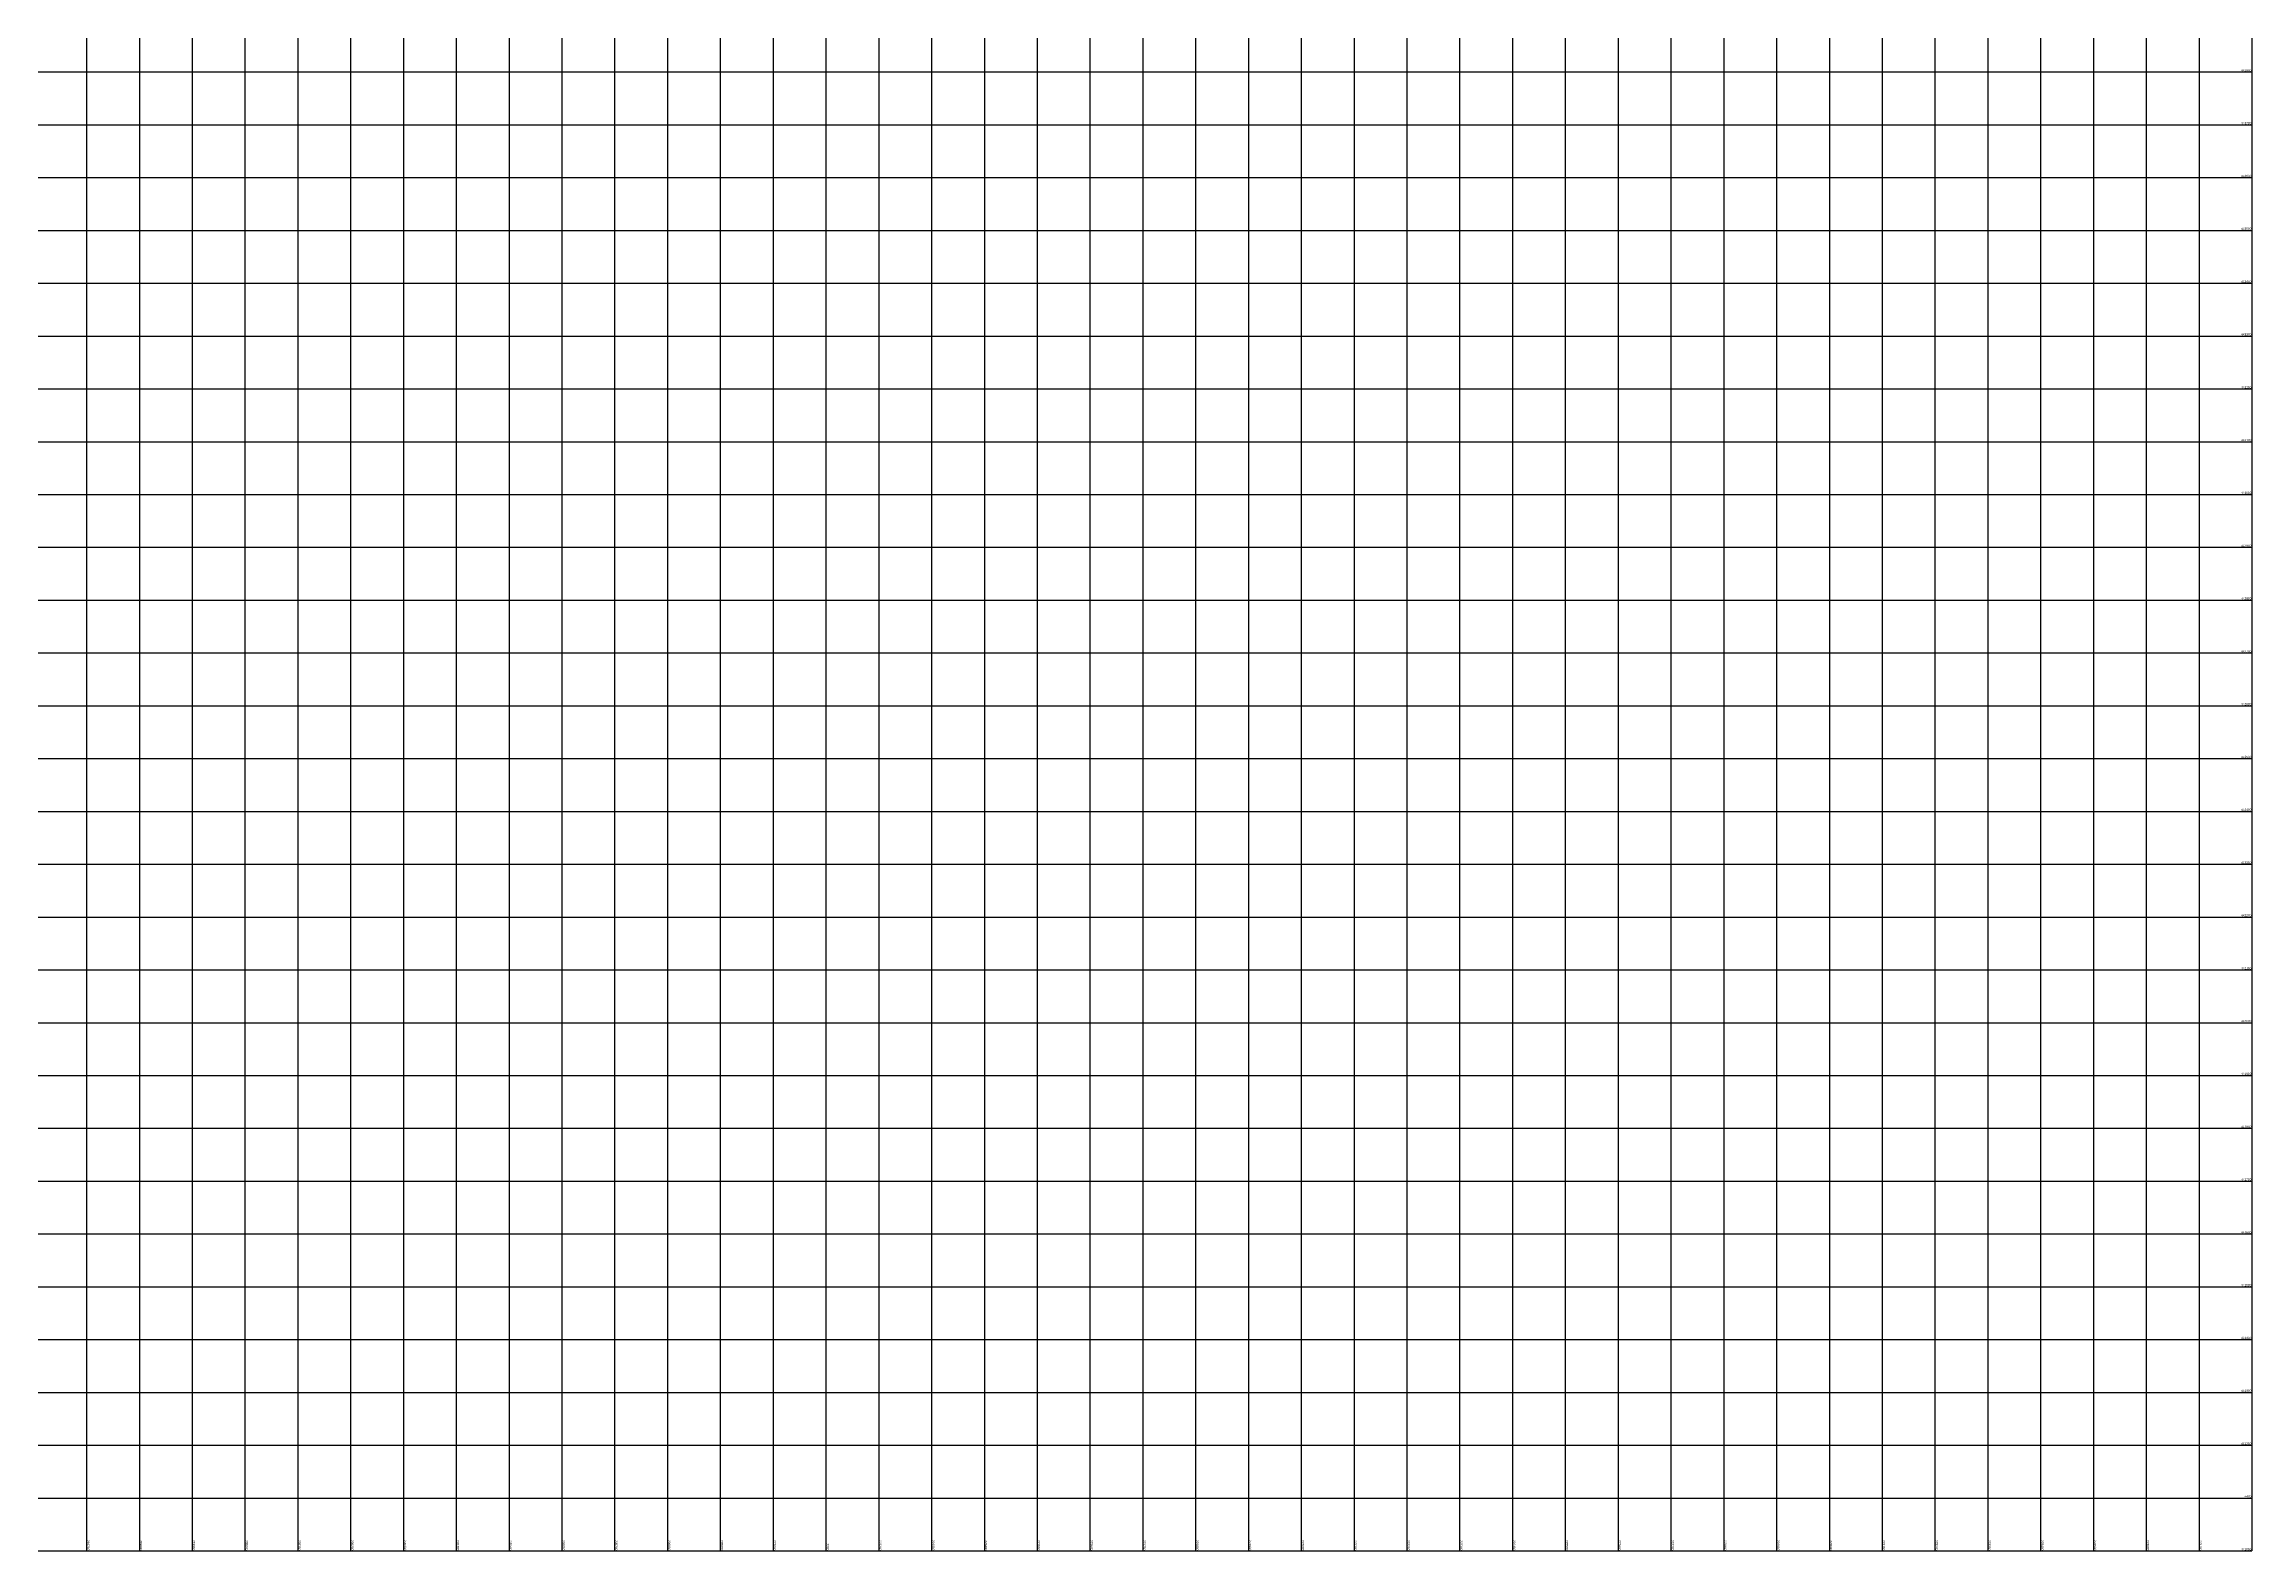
# Model space of a CAD drawing. Header units: millimetres. Extents: x -220040 to 227808, y -12027 to 459223.
# Drawn here: x 219620 to 223800, y 441000 to 443853 of the extents above; entities that cross this region are included whole.
import ezdxf
from ezdxf.enums import TextEntityAlignment as Align

# ---------------------------------------------------------------- set-up
doc = ezdxf.new("R2010")
doc.units = ezdxf.units.MM
doc.layers.add('CV-GRID-LINE', color=252, linetype='Continuous')
doc.styles.get("Standard").update_dxf_attribs({"font": 'Dotum.TTF'})

msp = doc.modelspace()

# ---------------------------------------------------------------- linework, layer by layer
at = {"layer": 'CV-GRID-LINE'}
for p, q in [((219700, 452500), (219700, 441000)), ((219800, 452500), (219800, 441000)), ((219900, 452500), (219900, 441000)), ((220000, 452500), (220000, 441000)), ((220100, 452500), (220100, 441000)), ((220200, 452500), (220200, 441000)), ((220300, 452500), (220300, 441000)), ((220400, 452500), (220400, 441000)), ((220500, 452500), (220500, 441000)), ((220600, 452500), (220600, 441000)), ((220700, 452500), (220700, 441000)), ((220800, 452500), (220800, 441000)), ((220900, 452500), (220900, 441000)), ((221000, 452500), (221000, 441000)), ((221100, 452500), (221100, 441000)), ((221200, 452500), (221200, 441000)), ((221300, 452500), (221300, 441000)), ((221400, 452500), (221400, 441000)), ((221500, 452500), (221500, 441000)), ((221600, 452500), (221600, 441000)), ((221700, 452500), (221700, 441000)), ((221800, 452500), (221800, 441000)), ((221900, 452500), (221900, 441000)), ((222000, 452500), (222000, 441000)), ((222100, 452500), (222100, 441000)), ((222200, 452500), (222200, 441000)), ((222300, 452500), (222300, 441000)), ((222400, 452500), (222400, 441000)), ((222500, 452500), (222500, 441000)), ((222600, 452500), (222600, 441000)), ((222700, 452500), (222700, 441000)), ((222800, 452500), (222800, 441000)), ((222900, 452500), (222900, 441000)), ((223000, 452500), (223000, 441000)), ((223100, 452500), (223100, 441000)), ((223200, 452500), (223200, 441000)), ((223300, 452500), (223300, 441000)), ((223400, 452500), (223400, 441000)), ((223500, 452500), (223500, 441000)), ((223600, 452500), (223600, 441000)), ((223700, 452500), (223700, 441000)), ((223800, 452500), (223800, 441000)), ((216200, 443800), (223800, 443800)), ((216200, 443700), (223800, 443700)), ((216200, 443600), (223800, 443600)), ((216200, 443500), (223800, 443500)), ((216200, 443400), (223800, 443400)), ((216200, 443300), (223800, 443300)), ((216200, 443200), (223800, 443200)), ((216200, 443100), (223800, 443100)), ((216200, 443000), (223800, 443000)), ((216200, 442900), (223800, 442900)), ((216200, 442800), (223800, 442800)), ((216200, 442700), (223800, 442700)), ((216200, 442600), (223800, 442600)), ((216200, 442500), (223800, 442500)), ((216200, 442400), (223800, 442400)), ((216200, 442300), (223800, 442300)), ((216200, 442200), (223800, 442200)), ((216200, 442100), (223800, 442100)), ((216200, 442000), (223800, 442000)), ((216200, 441900), (223800, 441900)), ((216200, 441800), (223800, 441800)), ((216200, 441700), (223800, 441700)), ((216200, 441600), (223800, 441600)), ((216200, 441500), (223800, 441500)), ((216200, 441400), (223800, 441400)), ((216200, 441300), (223800, 441300)), ((216200, 441200), (223800, 441200)), ((216200, 441100), (223800, 441100)), ((216200, 441000), (223800, 441000))]:
    msp.add_line(p, q, dxfattribs=at)

# ---------------------------------------------------------------- texts
for s, p in [('443800', (223799, 443801)), ('443700', (223799, 443701)), ('443600', (223799, 443601)), ('443500', (223799, 443501)), ('443400', (223799, 443401)), ('443300', (223799, 443301)), ('443200', (223799, 443201)), ('443100', (223799, 443101)), ('443000', (223799, 443001)), ('442900', (223799, 442901)), ('442800', (223799, 442801)), ('442700', (223799, 442701)), ('442600', (223799, 442601)), ('442500', (223799, 442501)), ('442400', (223799, 442401)), ('442300', (223799, 442301)), ('442200', (223799, 442201)), ('442100', (223799, 442101)), ('442000', (223799, 442001)), ('441900', (223799, 441901)), ('441800', (223799, 441801)), ('441700', (223799, 441701)), ('441600', (223799, 441601)), ('441500', (223799, 441501)), ('441400', (223799, 441401)), ('441300', (223799, 441301)), ('441200', (223799, 441201)), ('4400', (223799, 441101)), ('441000', (223799, 441001))]:
    msp.add_text(s, height=4.2, dxfattribs=at).set_placement(p, align=Align.RIGHT)
for s, p in [('219700', (219701, 441001)), ('219800', (219801, 441001)), ('219900', (219901, 441001)), ('220000', (220001, 441001)), ('220100', (220101, 441001)), ('220200', (220201, 441001)), ('220300', (220301, 441001)), ('220400', (220401, 441001)), ('220500', (220501, 441001)), ('220600', (220601, 441001)), ('220700', (220701, 441001)), ('220800', (220801, 441001)), ('220900', (220901, 441001)), ('221000', (221001, 441001)), ('221200', (221201, 441001)), ('221300', (221301, 441001)), ('221400', (221401, 441001)), ('221500', (221501, 441001)), ('221600', (221601, 441001)), ('221700', (221701, 441001)), ('221800', (221801, 441001)), ('221900', (221901, 441001)), ('222000', (222001, 441001)), ('222100', (222101, 441001)), ('222200', (222201, 441001)), ('222300', (222301, 441001)), ('222400', (222401, 441001)), ('222500', (222501, 441001)), ('222600', (222601, 441001)), ('222700', (222701, 441001)), ('222800', (222801, 441001)), ('222900', (222901, 441001)), ('223000', (223001, 441001)), ('223100', (223101, 441001)), ('223200', (223201, 441001)), ('223300', (223301, 441001)), ('223400', (223401, 441001)), ('223500', (223501, 441001)), ('223600', (223601, 441001)), ('223700', (223701, 441001)), ('2200', (221101, 441001))]:
    msp.add_text(s, height=4.2, rotation=270, dxfattribs=at).set_placement(p, align=Align.RIGHT)

doc.saveas('drawing.dxf')
